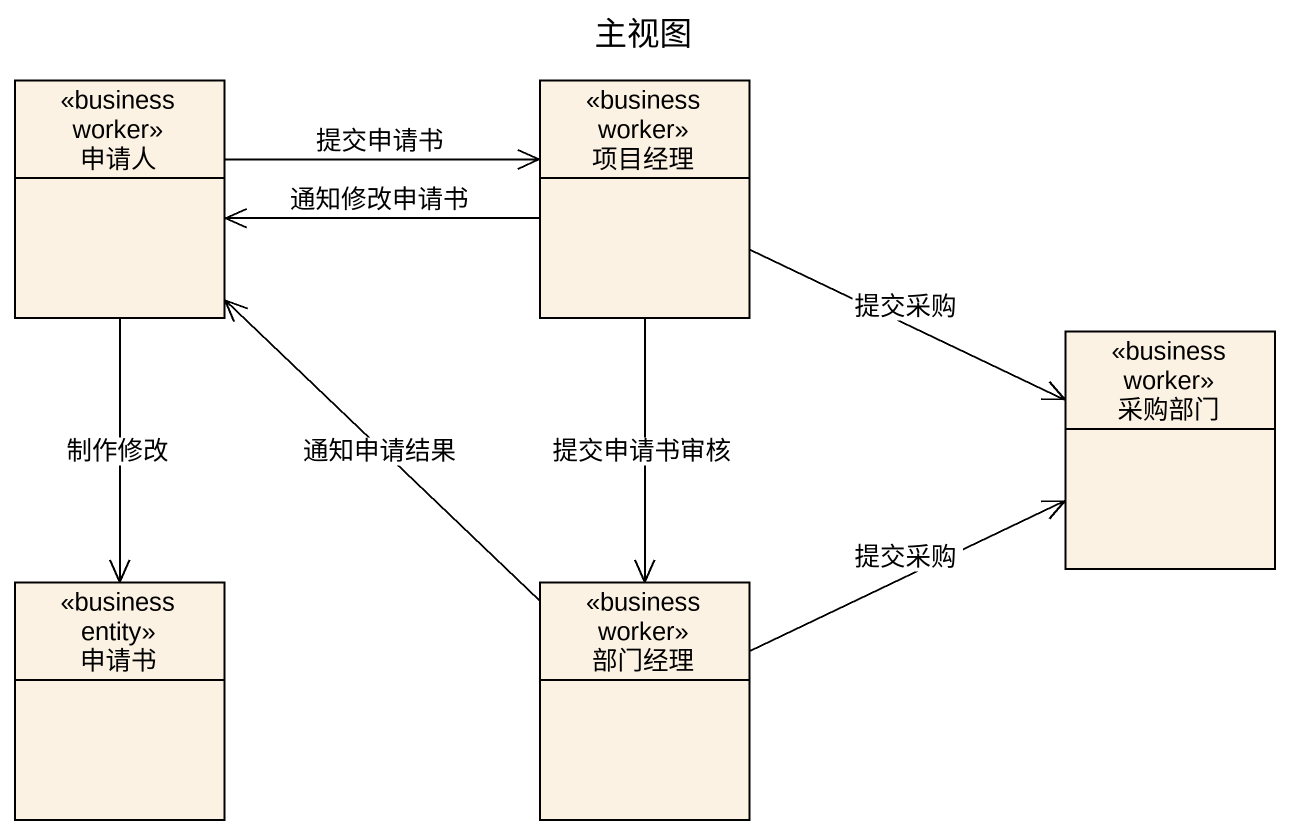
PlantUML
@startuml
title 主视图
hide circle
hide empty members
class 申请人 <<business worker>>
class 项目经理 <<business worker>>
class 采购部门 <<business worker>>
class 申请书 <<business entity>>
class 部门经理 <<business worker>>
申请人 -right-> 项目经理 : 提交申请书
申请人 --> 申请书 : 制作修改
项目经理 -left-> 申请人 : 通知修改申请书
项目经理 -right-> 采购部门 : 提交采购
项目经理 --> 部门经理 : 提交申请书审核
部门经理 -up-> 申请人 : 通知申请结果
部门经理 -right-> 采购部门 : 提交采购
@enduml
